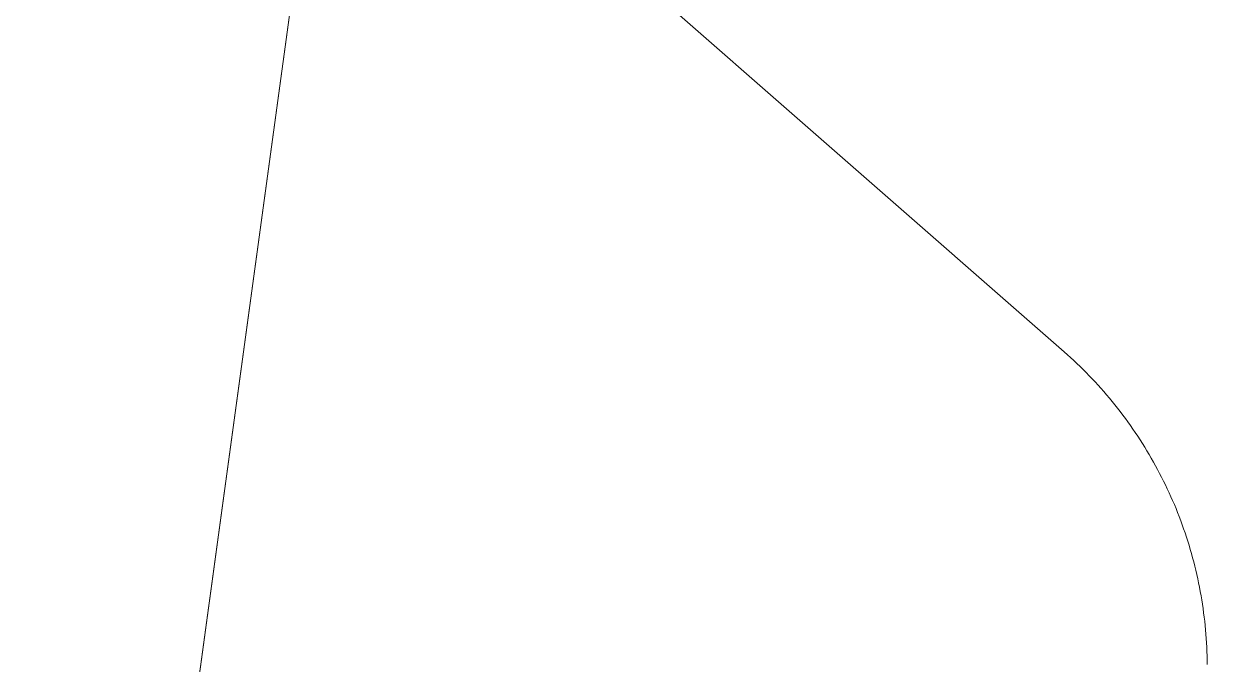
# Model space of a CAD drawing. Header units: metres. Extents: x 302931 to 308644, y 6253878 to 6257414.
# Drawn here: x 307748.2 to 307960, y 6255705 to 6255819.2 of the extents above; entities that cross this region are included whole.
import ezdxf

# ---------------------------------------------------------------- set-up
doc = ezdxf.new("R2010")
doc.units = ezdxf.units.M
doc.linetypes.add('Dash', pattern=[5, 3, -2])
doc.layers.add('Cadastre Developer_SP_EXT', color=9, linetype='Continuous', lineweight=5)
doc.layers.add('Cadastre Land Parcels_SP_EXT', color=9, linetype='Continuous', lineweight=5)

msp = doc.modelspace()

# ---------------------------------------------------------------- linework, layer by layer
at = {"layer": 'Cadastre Developer_SP_EXT', "linetype": 'Dash'}
msp.add_lwpolyline([(307941.52, 6255852.27, -0.24964), (307972.66, 6255808.6)], format="xyb", dxfattribs=at)
at = {"layer": 'Cadastre Land Parcels_SP_EXT', "linetype": 'Continuous'}
for points in [[(307595.23, 6255698.01), (307775.44, 6255673.33), (307802.78, 6255873.47)], [(307802.78, 6255873.47), (307764.67, 6255594.52)], [(307816.07, 6255863.73), (307933.64, 6255760.73), (307934.22, 6255760.22), (307934.79, 6255759.7), (307935.36, 6255759.18), (307935.92, 6255758.65), (307936.47, 6255758.12), (307937.02, 6255757.58), (307937.56, 6255757.04), (307938.1, 6255756.48), (307938.63, 6255755.93), (307939.16, 6255755.37), (307939.68, 6255754.8), (307940.19, 6255754.23), (307940.7, 6255753.65), (307941.21, 6255753.07), (307941.7, 6255752.48), (307942.19, 6255751.89), (307942.68, 6255751.29), (307943.16, 6255750.69), (307943.63, 6255750.08), (307944.1, 6255749.47), (307944.56, 6255748.85), (307945.01, 6255748.23), (307945.46, 6255747.6), (307945.9, 6255746.97), (307946.33, 6255746.33), (307946.76, 6255745.69), (307947.18, 6255745.05), (307947.59, 6255744.4), (307948, 6255743.75), (307948.4, 6255743.09), (307948.8, 6255742.43), (307949.18, 6255741.76), (307949.56, 6255741.09), (307949.94, 6255740.42), (307950.3, 6255739.74), (307950.66, 6255739.06), (307951.02, 6255738.38), (307951.36, 6255737.69), (307951.7, 6255737), (307952.03, 6255736.3), (307952.36, 6255735.6), (307952.67, 6255734.9), (307952.98, 6255734.2), (307953.29, 6255733.49), (307953.58, 6255732.78), (307953.87, 6255732.06), (307954.15, 6255731.35), (307954.42, 6255730.62), (307954.69, 6255729.9), (307954.94, 6255729.18), (307955.2, 6255728.45), (307955.44, 6255727.72), (307955.67, 6255726.98), (307955.9, 6255726.25), (307956.12, 6255725.51), (307956.34, 6255724.77), (307956.54, 6255724.03), (307956.74, 6255723.28), (307956.93, 6255722.54), (307957.11, 6255721.79), (307957.29, 6255721.04), (307957.45, 6255720.29), (307957.61, 6255719.53), (307957.77, 6255718.78), (307957.91, 6255718.02), (307958.05, 6255717.26), (307958.17, 6255716.5), (307958.29, 6255715.74), (307958.41, 6255714.98), (307958.51, 6255714.22), (307958.61, 6255713.45), (307958.7, 6255712.69), (307958.78, 6255711.92), (307958.85, 6255711.15), (307958.92, 6255710.38), (307958.98, 6255709.62), (307959.03, 6255708.85), (307959.07, 6255708.08), (307959.1, 6255707.31), (307959.13, 6255706.54), (307959.15, 6255705.77), (307959.15, 6255705)], [(307959.15, 6255705), (307959.15, 6255705.77), (307959.13, 6255706.54), (307959.1, 6255707.31), (307959.07, 6255708.08), (307959.03, 6255708.85), (307958.98, 6255709.62), (307958.92, 6255710.38), (307958.85, 6255711.15), (307958.78, 6255711.92), (307958.7, 6255712.69), (307958.61, 6255713.45), (307958.51, 6255714.22), (307958.41, 6255714.98), (307958.29, 6255715.74), (307958.17, 6255716.5), (307958.05, 6255717.26), (307957.91, 6255718.02), (307957.77, 6255718.78), (307957.61, 6255719.53), (307957.45, 6255720.29), (307957.29, 6255721.04), (307957.11, 6255721.79), (307956.93, 6255722.54), (307956.74, 6255723.28), (307956.54, 6255724.03), (307956.34, 6255724.77), (307956.12, 6255725.51), (307955.9, 6255726.25), (307955.67, 6255726.98), (307955.44, 6255727.72), (307955.2, 6255728.45), (307954.94, 6255729.18), (307954.69, 6255729.9), (307954.42, 6255730.62), (307954.15, 6255731.35), (307953.87, 6255732.06), (307953.58, 6255732.78), (307953.29, 6255733.49), (307952.98, 6255734.2), (307952.67, 6255734.9), (307952.36, 6255735.6), (307952.03, 6255736.3), (307951.7, 6255737), (307951.36, 6255737.69), (307951.02, 6255738.38), (307950.66, 6255739.06), (307950.3, 6255739.74), (307949.94, 6255740.42), (307949.56, 6255741.09), (307949.18, 6255741.76), (307948.8, 6255742.43), (307948.4, 6255743.09), (307948, 6255743.75), (307947.59, 6255744.4), (307947.18, 6255745.05), (307946.76, 6255745.69), (307946.33, 6255746.33), (307945.9, 6255746.97), (307945.46, 6255747.6), (307945.01, 6255748.23), (307944.56, 6255748.85), (307944.1, 6255749.47), (307943.63, 6255750.08), (307943.16, 6255750.69), (307942.68, 6255751.29), (307942.19, 6255751.89), (307941.7, 6255752.48), (307941.21, 6255753.07), (307940.7, 6255753.65), (307940.19, 6255754.23), (307939.68, 6255754.8), (307939.16, 6255755.37), (307938.63, 6255755.93), (307938.1, 6255756.48), (307937.56, 6255757.04), (307937.02, 6255757.58), (307936.47, 6255758.12), (307935.92, 6255758.65), (307935.36, 6255759.18), (307934.79, 6255759.7), (307934.22, 6255760.22), (307933.64, 6255760.73), (307816.07, 6255863.73)]]:
    msp.add_lwpolyline(points, dxfattribs=at)

doc.saveas('drawing.dxf')
